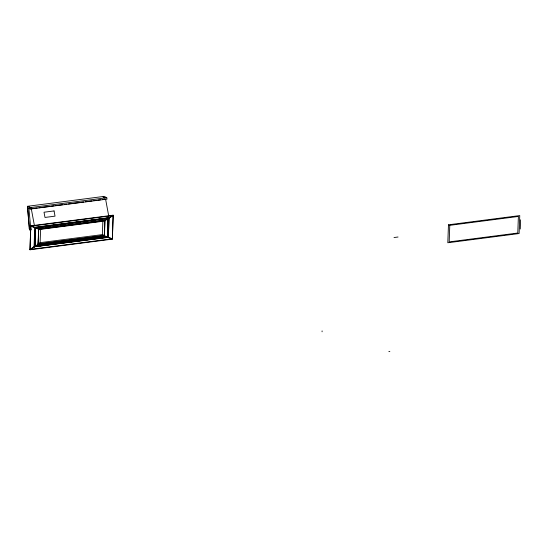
<?xml version="1.0" encoding="UTF-8"?>
<svg xmlns="http://www.w3.org/2000/svg" width="548" height="548" viewBox="0 0 548 548"><rect width="100%" height="100%" fill="white"/><g stroke="black" fill="none" stroke-linecap="round" stroke-linejoin="round"><path stroke-width="0.82" d="M34.771 227.509L109.073 217.899L35.428 227.763L34.73 227.29L34.072 246.997L34.75 246.566L35.387 227.543L35.065 246.223L35.668 227.42L38.689 228.913L104.956 220.344L108.346 218.111L107.709 237.126L108.367 237.387L109.031 217.679L113.135 215.2L113.196 215.542L112.354 239.134L30.017 249.785L29.955 249.436L30.804 225.851L113.135 215.2L112.354 239.134L104.463 236.072L38.202 244.641L30.017 249.785L30.804 225.851L34.73 227.29L109.031 217.679L108.367 237.387L34.031 246.778L108.326 237.168L112.285 238.791L29.955 249.436L34.031 246.778M40.12 242.668L40.6 229.338L38.627 228.571L38.072 243.956L40.12 242.668L102.366 234.613L104.339 235.38L104.894 220.001L38.607 228.585M102.366 234.613L102.846 221.282L104.894 220.001M35.051 246.134L107.36 236.873L107.963 218.07L108.025 218.412L35.73 227.763M108.004 218.323L107.36 236.873L104.401 235.729L38.134 244.298L34.75 246.566L107.709 237.126L108.346 218.111L35.428 227.763M322.066 331.787L322.101 330.91M520.264 229.016L520.6 219.789M105.017 220.686L113.196 215.542L30.866 226.194L38.75 229.256L105.017 220.686L104.956 220.344L104.463 236.072L104.401 235.729M29.462 229.879L27.4 206.308L104.209 196.376L106.764 197.718L107.024 199.13L30.215 209.062L27.66 207.719L29.462 229.879L31.154 229.66M27.4 206.308L29.955 207.658L106.764 197.718M32.983 208.528L31.291 208.747L34.325 225.098M34.668 208.309L37.202 207.98M38.894 207.767L49.868 206.343M51.56 206.123L54.088 205.801M55.78 205.582L62.534 204.705M64.219 204.486L66.753 204.164M68.445 203.945L79.419 202.52M81.111 202.308L83.639 201.979M85.33 201.76L92.085 200.883M93.77 200.664L96.304 200.342M97.996 200.123L100.524 199.794M102.216 199.575L104.75 199.246M29.202 228.468L30.894 228.249M40.6 229.338L102.846 221.282M38.052 243.942L104.36 235.366M35.004 245.881L107.298 236.531M34.709 246.347L107.668 236.914L107.34 236.784M394.012 237.531L398.033 237.01M388.84 351.624L389.84 351.494M103.051 197.054L104.839 197.999M28.749 206.665L31.14 207.925M105.593 199.136L108.771 216.309M29.955 207.658L30.215 209.062M30.894 229.865L28.886 208.322M38.689 228.913L38.202 244.641L38.689 228.913M448.463 224.81L447.819 242.757L519.107 233.544L519.751 215.59L448.463 224.81M449.778 225.324L449.182 241.901L517.792 233.03L518.387 216.446L449.778 225.324M54.06 210.932L44.018 212.227L44.984 217.44L55.026 216.145L54.06 210.932"/></g></svg>
